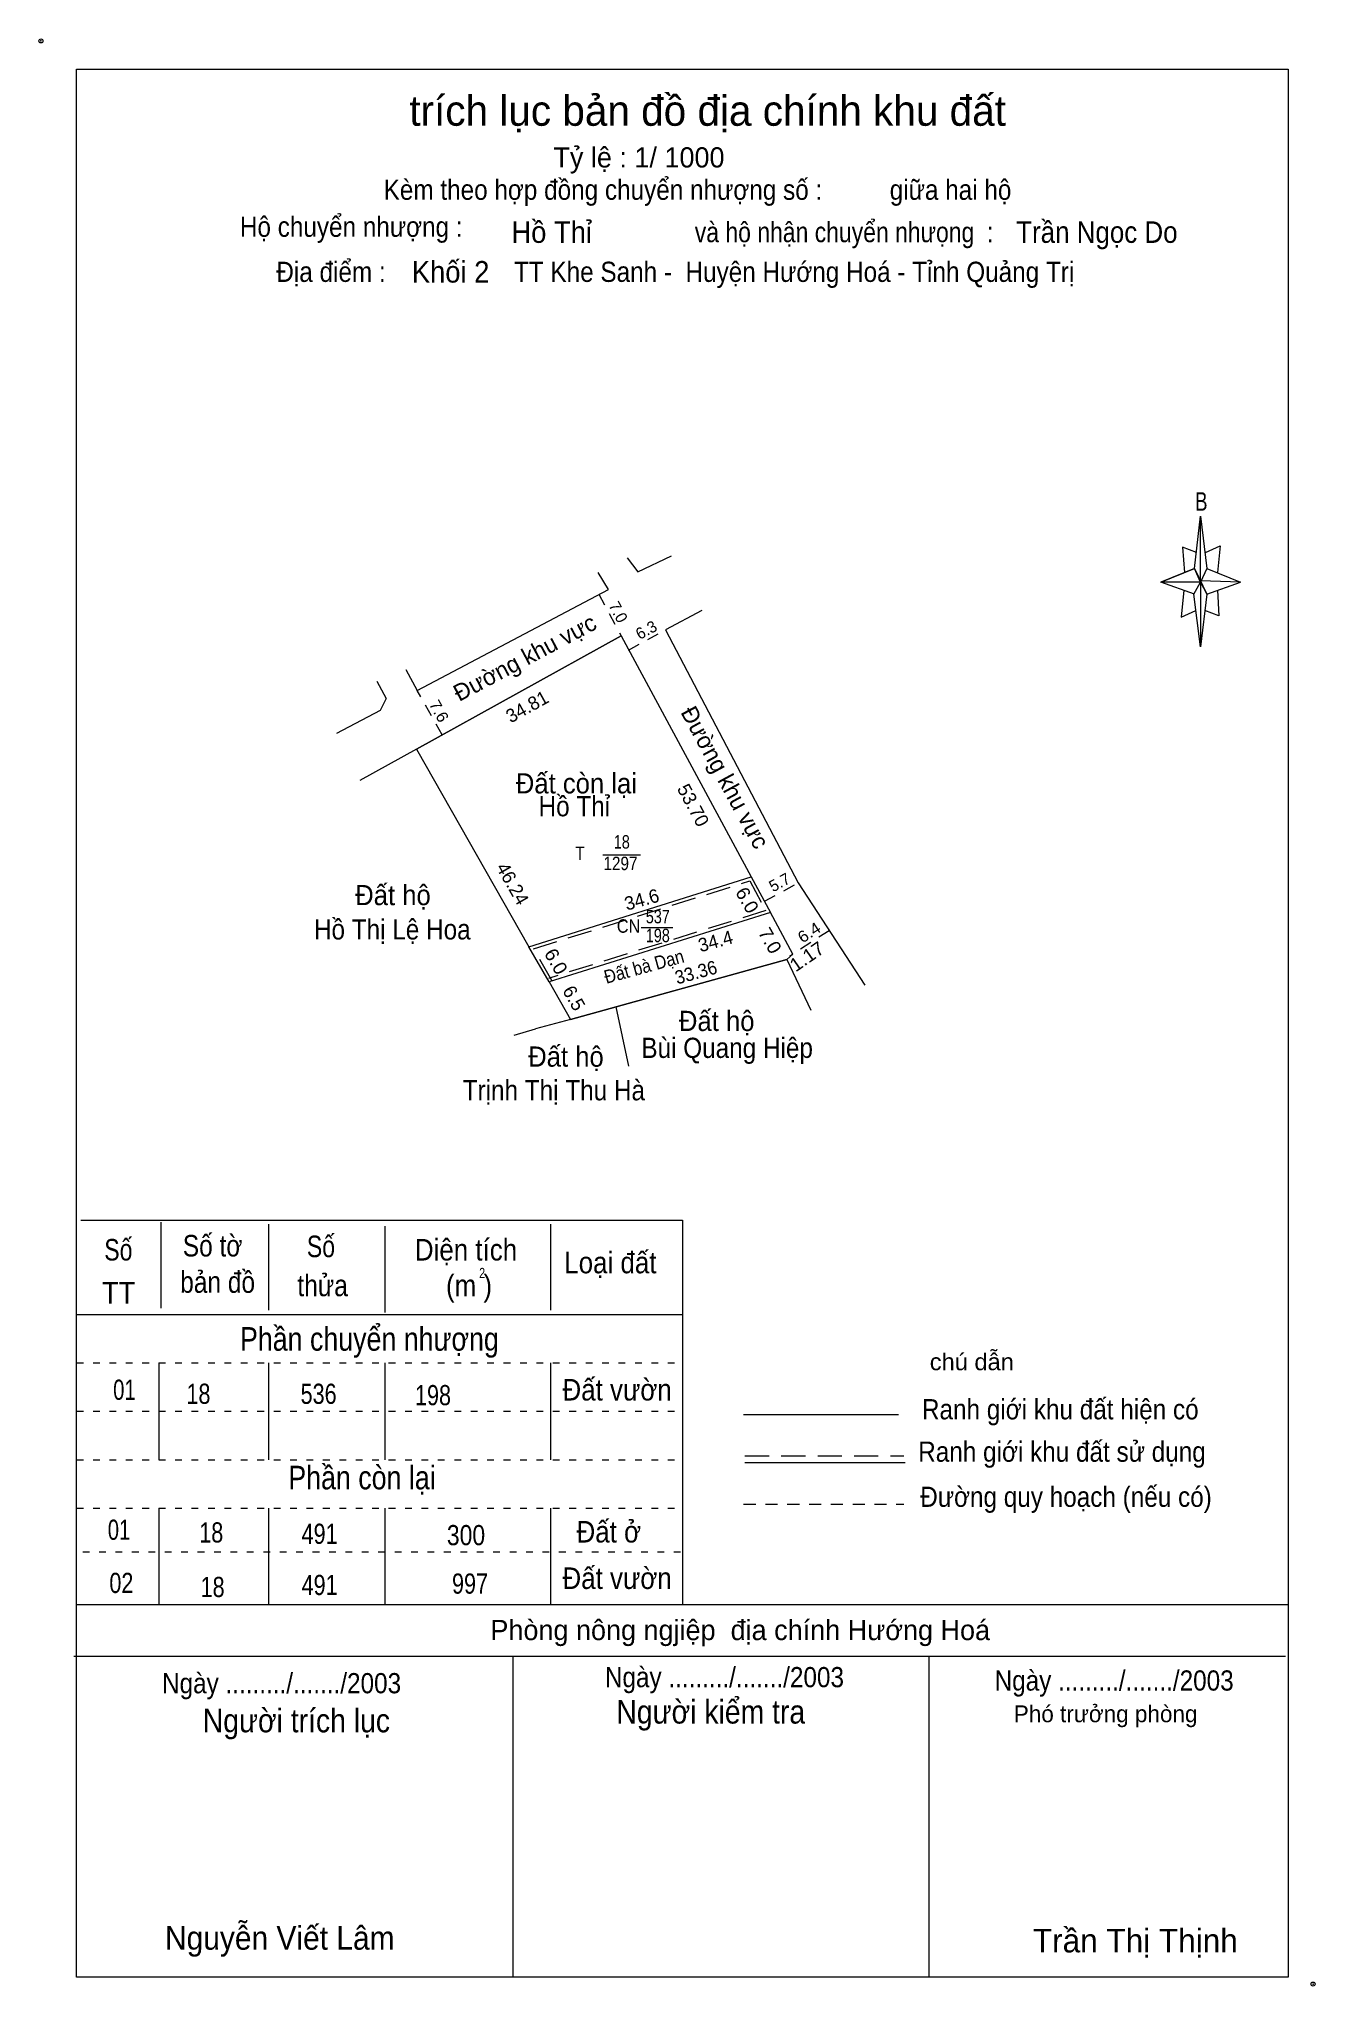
# Model space of a CAD drawing. Header units: centimetres. Extents: x 22.4 to 41.3, y 0.8 to 29.7.
import ezdxf
from ezdxf.enums import TextEntityAlignment as Align

# ---------------------------------------------------------------- set-up
doc = ezdxf.new("R2010")
doc.units = ezdxf.units.CM
doc.header["$LTSCALE"] = 0.12
doc.header["$PDMODE"] = 32
doc.header["$PDSIZE"] = 0.06
for name, pattern in [('DOTTED', [1.5, 0.3, -1.2]), ('MEDIUM_DASHED', [4.5, 3, -1.5]), ('SHORT_DASHED', [2.7, 1.5, -1.2])]:
    doc.linetypes.add(name, pattern=pattern)
for name, color, linetype, lineweight in [('1', 7, 'DOTTED', 13), ('2', 7, 'SHORT_DASHED', 13), ('22', 7, 'Continuous', 13), ('5', 7, 'Continuous', 13)]:
    doc.layers.add(name, color=color, linetype=linetype, lineweight=lineweight)
for name, color, linetype in [('34', 7, 'Continuous'), ('50', 7, 'Continuous'), ('62', 7, 'Continuous')]:
    doc.layers.add(name, color=color, linetype=linetype)

msp = doc.modelspace()

# ---------------------------------------------------------------- linework, layer by layer
at = {"layer": '1', "linetype": 'Continuous'}
for p, q in [((30.76, 17.56), (31.32, 17.56)), ((31.33, 16.48), (31.8, 16.48)), ((22.94, 10.73), (31.94, 10.73))]:
    msp.add_line(p, q, dxfattribs=at)
at = {"layer": '1'}
for p, q in [((22.94, 10.01), (31.94, 10.01)), ((22.94, 9.29), (31.94, 9.29)), ((22.94, 9.29), (31.94, 9.29)), ((22.94, 8.57), (31.94, 8.57)), ((22.94, 8.57), (31.94, 8.57)), ((22.94, 7.85), (31.94, 7.85)), ((22.94, 7.85), (31.94, 7.85)), ((23.03, 7.2), (31.94, 7.2)), ((23.03, 7.2), (31.94, 7.2))]:
    msp.add_line(p, q, dxfattribs=at)
at = {"layer": '1', "linetype": 'Continuous'}
for points in [[(32.96, 17.23), (33.25, 16.7), (29.96, 15.67), (29.66, 16.19)], [(30.28, 15.11), (33.49, 16), (33.58, 16.08), (33.25, 16.7), (29.96, 15.67)]]:
    msp.add_lwpolyline(points, close=True, dxfattribs=at)
at = {"layer": '1', "linetype": 'MEDIUM_DASHED'}
for points in [[(30, 15.69), (29.73, 16.16), (32.94, 17.17)], [(32.94, 17.17), (33.18, 16.73), (29.95, 15.72)]]:
    msp.add_lwpolyline(points, dxfattribs=at)
at = {"layer": '2'}
for p, q in [((30.7, 21.43), (31.03, 20.81)), ((31.14, 20.6), (31.69, 20.9)), ((28.37, 19.34), (28, 20)), ((33.16, 16.87), (33.66, 17.14)), ((34.12, 16.43), (33.53, 16.05))]:
    msp.add_line(p, q, dxfattribs=at)
at = {"layer": '22'}
for p, q in [((31.03, 20.81), (27.99, 19.13)), ((27.99, 19.13), (27.15, 18.66)), ((27.99, 19.13), (29.66, 16.19)), ((33.66, 17.14), (34.65, 15.62)), ((33.49, 16), (30.28, 15.11)), ((33.49, 16), (33.58, 16.08)), ((33.49, 16), (33.85, 15.25)), ((30.28, 15.11), (29.76, 14.97)), ((30.95, 15.3), (31.14, 14.42)), ((29.44, 14.88), (29.76, 14.97))]:
    msp.add_line(p, q, dxfattribs=at)
for points in [[(31.12, 21.97), (31.28, 21.76), (31.78, 22)], [(27.83, 20.31), (28, 20), (30.84, 21.5), (30.69, 21.75)], [(32.23, 21.19), (31.69, 20.9), (33.66, 17.14)], [(27.99, 19.13), (31.03, 20.81), (32.96, 17.23)], [(27.4, 20.14), (27.54, 19.88), (27.45, 19.7), (26.8, 19.36)]]:
    msp.add_lwpolyline(points, dxfattribs=at)
at = {"layer": '5'}
for p, q in [((39.55, 21.81), (39.64, 22.59)), ((39.73, 21.81), (40.23, 21.61)), ((39.55, 21.43), (39.05, 21.61)), ((39.73, 21.43), (39.64, 20.65)), ((39.89, 21.49), (39.91, 21.11)), ((39.91, 21.11), (39.7, 21.19)), ((23, 12.13), (31.94, 12.13)), ((24.19, 12.1), (24.19, 10.82)), ((25.79, 12.07), (25.79, 10.79)), ((27.52, 12.04), (27.52, 10.76)), ((29.98, 12.07), (29.98, 10.79)), ((31.94, 12.13), (31.94, 6.42)), ((24.16, 10.01), (24.16, 8.57)), ((25.79, 10.01), (25.79, 8.57)), ((27.52, 10.01), (27.52, 8.57)), ((29.98, 10.01), (29.98, 8.57)), ((32.85, 9.24), (35.15, 9.24)), ((32.87, 8.53), (35.25, 8.53)), ((24.16, 7.85), (24.16, 6.42)), ((25.79, 7.85), (25.79, 6.42)), ((27.52, 7.85), (27.52, 6.42)), ((29.98, 7.85), (29.98, 6.42)), ((22.94, 6.42), (40.94, 6.42)), ((22.9, 5.65), (40.9, 5.65)), ((29.42, 5.65), (29.42, 0.88)), ((35.6, 5.65), (35.6, 0.88))]:
    msp.add_line(p, q, dxfattribs=at)
at = {"layer": '5', "linetype": 'MEDIUM_DASHED'}
msp.add_line((32.87, 8.63), (35.23, 8.63), dxfattribs=at)
at = {"layer": '5', "linetype": 'SHORT_DASHED'}
msp.add_line((32.85, 7.91), (35.23, 7.91), dxfattribs=at)
at = {"layer": '5'}
for points in [[(22.94, 29.23), (40.94, 29.23), (40.94, 0.88), (22.94, 0.88)], [(39.64, 22.59), (39.73, 21.81), (39.64, 21.61)], [(39.64, 21.61), (39.05, 21.61), (39.55, 21.81), (39.73, 21.43), (40.23, 21.61), (39.64, 21.63)], [(39.64, 21.61), (39.64, 20.65), (39.54, 21.43)]]:
    msp.add_lwpolyline(points, close=True, dxfattribs=at)
for points in [[(39.58, 22.05), (39.37, 22.13), (39.4, 21.75)], [(39.71, 22.05), (39.93, 22.15), (39.89, 21.75)], [(39.64, 21.61), (39.55, 21.81), (39.05, 21.61)], [(39.39, 21.49), (39.35, 21.09), (39.57, 21.19)], [(39.64, 21.61), (39.73, 21.43), (40.23, 21.61)]]:
    msp.add_lwpolyline(points, dxfattribs=at)
for p in [(22.41, 29.65), (41.31, 0.78)]:
    msp.add_point(p, dxfattribs=at)

# ---------------------------------------------------------------- texts
at = {"layer": '1'}
for s, height, width, p in [('T', 0.2, 0.85, (30.42, 17.48)), ('18', 0.2, 0.8, (31.04, 17.65)), ('1297', 0.2, 0.85, (31.02, 17.33)), ('CN', 0.2, 0.9, (31.14, 16.4)), ('537', 0.2, 0.8, (31.575, 16.54)), ('198', 0.2, 0.8, (31.575, 16.26)), ('2', 0.15, 0.8, (28.965, 11.27)), ('01', 0.2999, 0.75, (23.65, 9.46)), ('18', 0.2999, 0.8, (24.75, 9.4)), ('536', 0.2999, 0.8, (26.535, 9.4)), ('198', 0.2999, 0.8, (28.235, 9.38)), ('01', 0.2999, 0.75, (23.57, 7.38)), ('18', 0.2999, 0.8, (24.94, 7.34)), ('491', 0.2999, 0.8, (26.55, 7.32)), ('300', 0.2999, 0.85, (28.725, 7.3)), ('02', 0.2999, 0.8, (23.605, 6.59)), ('18', 0.2999, 0.8, (24.96, 6.53)), ('491', 0.2999, 0.8, (26.55, 6.56)), ('997', 0.2999, 0.8, (28.785, 6.58))]:
    msp.add_text(s, height=height, dxfattribs=dict(at, width=width)).set_placement(p, align=Align.CENTER)
at = {"layer": '2'}
for s, height, rotation, p in [('7.0', 0.17, 298.024, (30.9125, 21.1249)), ('6.3', 0.17, 28.61, (31.4443, 20.8242)), ('5.7', 0.1699, 28.369, (33.4246, 17.0735))]:
    msp.add_text(s, height=height, rotation=rotation, dxfattribs=at).set_placement(p, align=Align.CENTER)
for s, rotation, width, p in [('7.6', 299.275, 1.05, (28.2488, 19.6516)), ('6.4', 32.784, 1.1, (33.869, 16.3324))]:
    msp.add_text(s, height=0.17, rotation=rotation, dxfattribs=dict(at, width=width)).set_placement(p, align=Align.CENTER)
at = {"layer": '34'}
for s, width, p in [('Hồ Thỉ', 0.95, (29.4, 26.65)), ('Trần Ngọc Do', 0.9, (36.9, 26.65)), ('Khối 2', 0.95, (27.92, 26.06))]:
    msp.add_text(s, height=0.32, dxfattribs=dict(at, width=width)).set_placement(p)
at = {"layer": '5'}
for s, height, p in [('trích lục bản đồ địa chính khu đất', 0.45, (32.315, 28.39)), ('Tỷ lệ : 1/ 1000', 0.3, (31.295, 27.77)), ('Phòng nông ngjiệp  địa chính Hướng Hoá ', 0.3, (32.855, 5.89)), ('Phó trưởng phòng ', 0.25, (38.275, 4.67)), ('Trần Thị Thịnh', 0.35, (38.67, 1.25))]:
    msp.add_text(s, height=height, dxfattribs=at).set_placement(p, align=Align.CENTER)
for s, height, width, p in [('Kèm theo hợp đồng chuyển nhượng số :          giữa hai hộ ', 0.3, 0.9, (32.215, 27.29)), ('Hộ chuyển nhượng :', 0.3, 0.9, (27.02, 26.74)), ('và hộ nhận chuyển nhưọng  : ', 0.3, 0.85, (34.39, 26.66)), ('Địa điểm :                   TT Khe Sanh -  Huyện Hướng Hoá - Tỉnh Quảng Trị ', 0.3, 0.9, (31.885, 26.07)), ('B', 0.2756, 0.75, (39.65, 22.67)), ('Số', 0.32, 0.8, (23.56, 11.53)), ('Số tờ', 0.32, 0.85, (24.96, 11.59)), ('Số', 0.32, 0.8, (26.57, 11.58)), ('Diện tích', 0.32, 0.9, (28.725, 11.53)), ('Loại đất', 0.32, 0.9, (30.87, 11.34)), ('bản đồ', 0.32, 0.85, (25.035, 11.05)), ('thửa', 0.32, 0.85, (26.595, 11)), ('(m )', 0.32, 0.9, (28.77, 11)), ('TT', 0.32, 0.95, (23.565, 10.89)), ('Phần chuyển nhượng ', 0.35, 0.85, (27.345, 10.19)), ('chú dẫn', 0.25, 1.05, (36.24, 9.9)), ('Đất vườn', 0.32, 0.9, (30.97, 9.45)), ('Ranh giới khu đất hiện có ', 0.3, 0.9, (37.605, 9.17)), ('Ranh giới khu đất sử dụng', 0.3, 0.9, (37.58, 8.54)), ('Phần còn lại ', 0.35, 0.85, (27.235, 8.13)), ('Đường quy hoạch (nếu có)', 0.3, 0.9, (37.64, 7.87)), ('Đất ở ', 0.32, 0.9, (30.9, 7.34)), ('Đất vườn', 0.32, 0.9, (30.97, 6.65)), ('Ngày ........./......./2003', 0.3, 0.9, (32.565, 5.19)), ('Ngày ........./......./2003', 0.3, 0.9, (25.985, 5.1)), ('Ngày ........./......./2003', 0.3, 0.9, (38.355, 5.14)), ('Người kiểm tra ', 0.35, 0.9, (32.42, 4.65)), ('Người trích lục', 0.35, 0.9, (26.205, 4.52)), ('Nguyễn Viết Lâm ', 0.35, 0.95, (26.02, 1.29))]:
    msp.add_text(s, height=height, dxfattribs=dict(at, width=width)).set_placement(p, align=Align.CENTER)
at = {"layer": '50'}
for s, height, rotation, p in [('Đường khu vực', 0.25, 27.979, (29.6564, 20.3774)), ('34.81', 0.2, 28.928, (29.6816, 19.6712)), ('Đường khu vực', 0.25, 298.465, (32.4644, 18.6496)), ('53.70', 0.1999, 298.264, (32.0127, 18.2473)), ('46.24', 0.2, 299.686, (29.3313, 17.0795)), ('34.6', 0.2, 15.474, (31.3633, 16.7974)), ('34.4', 0.2, 15.474, (32.4583, 16.1787)), ('6.5', 0.2, 299.686, (30.2429, 15.3795))]:
    msp.add_text(s, height=height, rotation=rotation, dxfattribs=at).set_placement(p, align=Align.CENTER)
at = {"layer": '50', "width": 0.95}
for s, p in [('Đất còn lại', (30.365, 18.47)), ('Đất hộ', (27.64, 16.81)), ('Đất hộ', (32.45, 14.94)), ('Đất hộ', (30.21, 14.41))]:
    msp.add_text(s, height=0.3, dxfattribs=at).set_placement(p, align=Align.CENTER)
at = {"layer": '50'}
for s, height, rotation, width, p in [('6.0', 0.2, 299.686, 1.05, (32.8157, 16.8345)), ('7.0', 0.2, 299.686, 1.05, (33.1557, 16.2345)), ('1.17', 0.1999, 34.647, 1.05, (33.8482, 15.9646)), ('6.0', 0.2, 299.686, 1.05, (29.9757, 15.9245)), ('Đất bà Dạn ', 0.2, 15.474, 0.9, (31.4283, 15.8112)), ('33.36', 0.2, 15.474, 0.95, (32.1683, 15.7154))]:
    msp.add_text(s, height=height, rotation=rotation, dxfattribs=dict(at, width=width)).set_placement(p, align=Align.CENTER)
at = {"layer": '62', "width": 0.9}
for s, p in [('Hồ Thỉ ', (30.385, 18.13)), ('Hồ Thị Lệ Hoa', (27.63, 16.3)), ('Bùi Quang Hiệp', (32.605, 14.54)), ('Trịnh Thị Thu Hà', (30.03, 13.91))]:
    msp.add_text(s, height=0.3, dxfattribs=at).set_placement(p, align=Align.CENTER)

doc.saveas('drawing.dxf')
